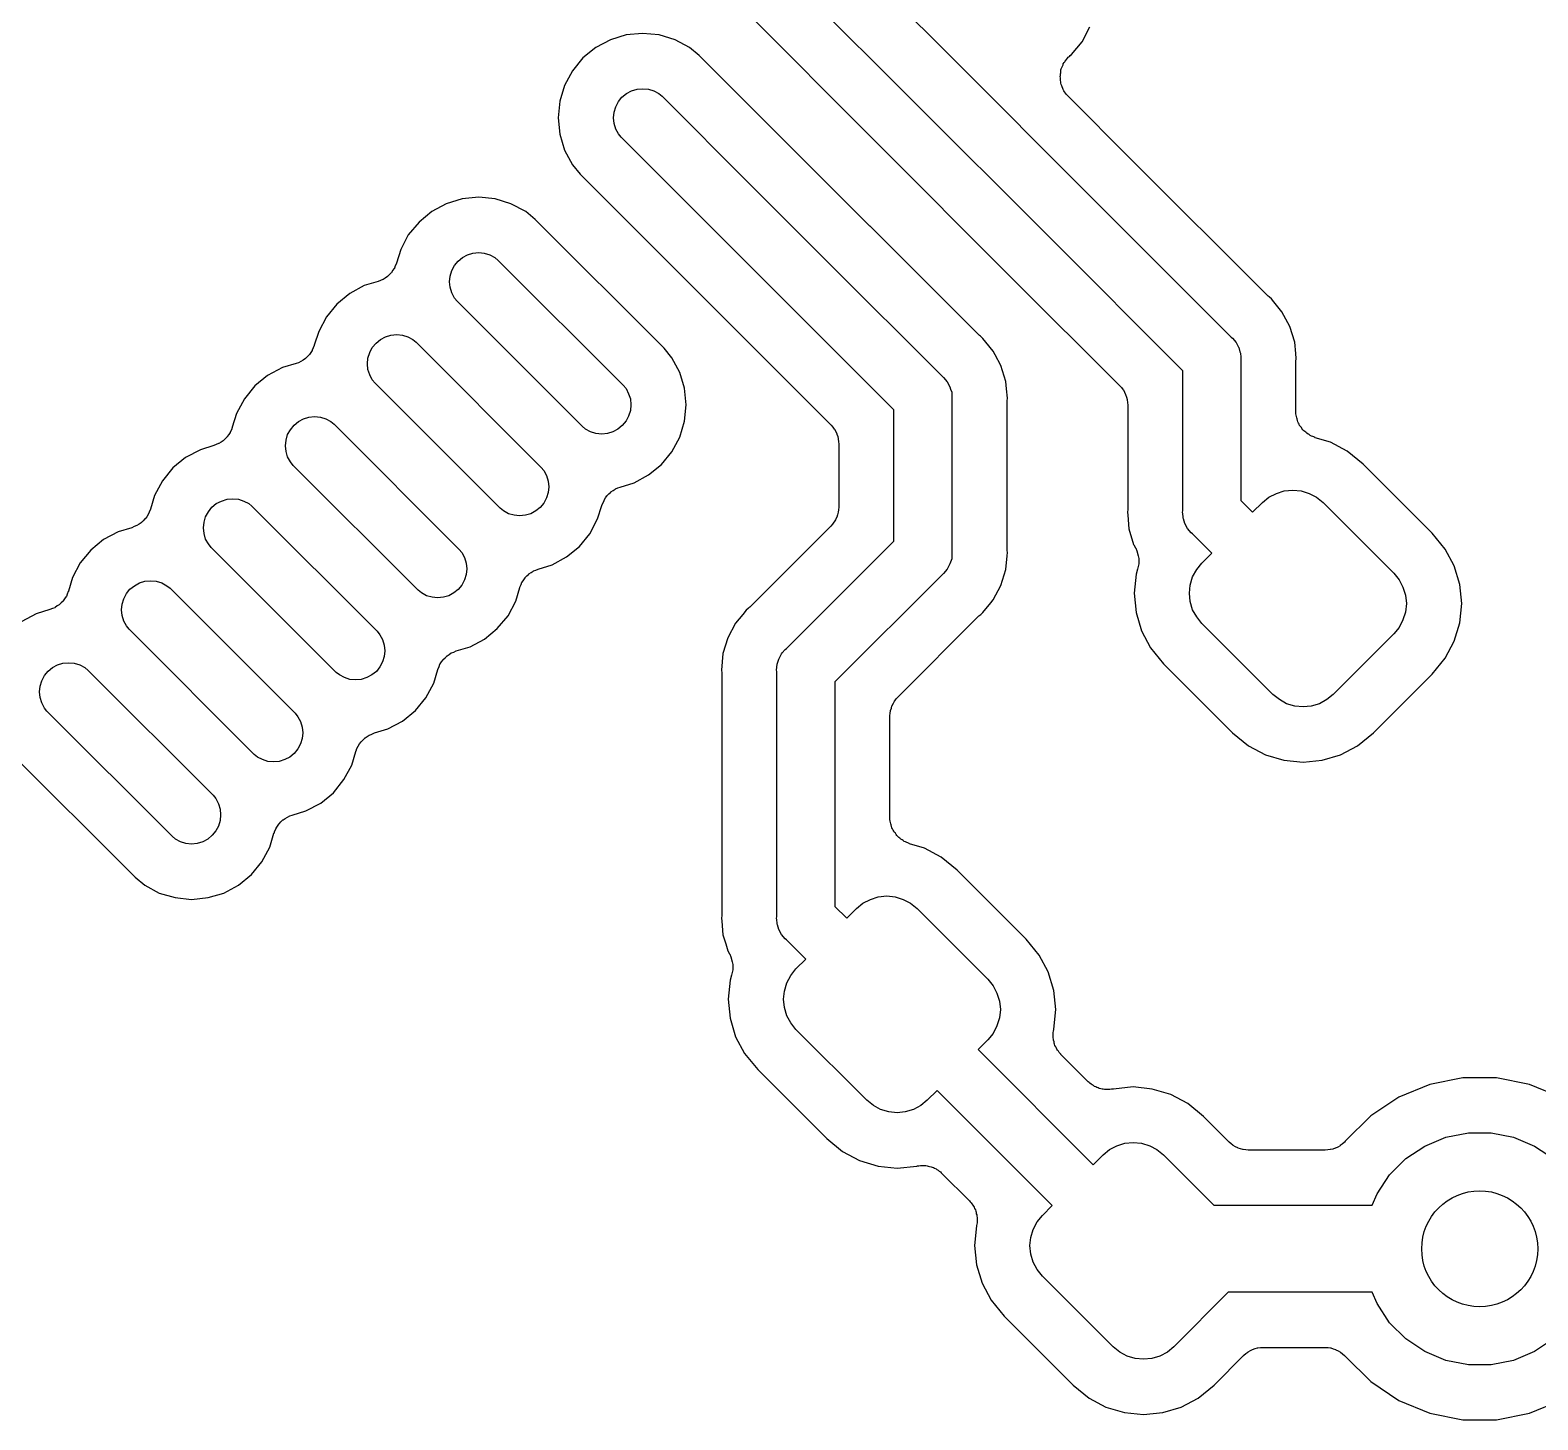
# Model space of a CAD drawing. Extents: x 100.2 to 129.8, y -164.8 to -95.2.
# Drawn here: x 115.22 to 120.42, y -133.59 to -128.8 of the extents above; entities that cross this region are included whole.
import ezdxf

# ---------------------------------------------------------------- set-up
doc = ezdxf.new("R2010")
doc.units = 0
doc.layers.add('BLACK', color=7, linetype='CONTINUOUS')

msp = doc.modelspace()

# ---------------------------------------------------------------- linework, layer by layer
at = {"layer": 'BLACK', "linetype": 'CONTINUOUS'}
for p, q in [((117.966, -128.459), (118.398, -128.89)), ((118.256, -129.032), (117.825, -128.601)), ((117.684, -128.728), (118.132, -129.176)), ((118.849, -128.837), (118.875, -128.786)), ((117.222, -128.83), (117.172, -128.857)), ((117.277, -128.813), (117.222, -128.83)), ((117.333, -128.808), (117.277, -128.813)), ((117.39, -128.813), (117.333, -128.808)), ((117.445, -128.83), (117.39, -128.813)), ((117.495, -128.857), (117.445, -128.83)), ((118.812, -128.881), (118.849, -128.837)), ((117.127, -128.893), (117.091, -128.937)), ((117.172, -128.857), (117.127, -128.893)), ((117.528, -128.884), (117.495, -128.857)), ((117.931, -129.287), (117.528, -128.884)), ((118.398, -128.89), (118.398, -128.89)), ((118.398, -128.89), (118.874, -129.367)), ((118.795, -128.898), (118.798, -128.894)), ((118.798, -128.894), (118.801, -128.89)), ((118.801, -128.89), (118.805, -128.888)), ((118.805, -128.888), (118.808, -128.885)), ((118.808, -128.885), (118.812, -128.881)), ((117.091, -128.937), (117.064, -128.988)), ((118.774, -128.948), (118.775, -128.944)), ((118.775, -128.939), (118.776, -128.934)), ((118.775, -128.944), (118.775, -128.939)), ((118.776, -128.934), (118.777, -128.93)), ((118.777, -128.93), (118.779, -128.926)), ((118.779, -128.926), (118.781, -128.921)), ((118.781, -128.921), (118.783, -128.917)), ((118.783, -128.917), (118.784, -128.913)), ((118.784, -128.913), (118.787, -128.909)), ((118.787, -128.909), (118.79, -128.905)), ((118.79, -128.905), (118.792, -128.901)), ((118.792, -128.901), (118.795, -128.898)), ((117.064, -128.988), (117.048, -129.042)), ((117.314, -129.001), (117.333, -128.999)), ((117.333, -128.999), (117.353, -129.001)), ((118.773, -128.957), (118.774, -128.953)), ((118.774, -128.962), (118.773, -128.957)), ((118.774, -128.953), (118.774, -128.948)), ((118.774, -128.967), (118.774, -128.962)), ((118.774, -128.971), (118.774, -128.967)), ((118.775, -128.975), (118.774, -128.971)), ((118.776, -128.98), (118.775, -128.975)), ((118.777, -128.985), (118.776, -128.98)), ((118.779, -128.989), (118.777, -128.985)), ((118.78, -128.993), (118.779, -128.989)), ((118.782, -128.998), (118.78, -128.993)), ((118.784, -129.002), (118.782, -128.998)), ((117.048, -129.042), (117.042, -129.099)), ((117.241, -129.061), (117.25, -129.043)), ((117.25, -129.043), (117.262, -129.028)), ((117.262, -129.028), (117.278, -129.016)), ((117.278, -129.016), (117.295, -129.006)), ((117.295, -129.006), (117.314, -129.001)), ((117.353, -129.001), (117.372, -129.006)), ((117.372, -129.006), (117.389, -129.016)), ((117.389, -129.016), (117.401, -129.025)), ((117.401, -129.025), (117.703, -129.328)), ((118.733, -129.508), (118.256, -129.032)), ((118.256, -129.032), (118.256, -129.032)), ((118.786, -129.006), (118.784, -129.002)), ((118.788, -129.01), (118.786, -129.006)), ((118.792, -129.014), (118.788, -129.01)), ((118.794, -129.018), (118.792, -129.014)), ((118.797, -129.021), (118.794, -129.018)), ((118.8, -129.024), (118.797, -129.021)), ((118.801, -129.025), (118.8, -129.024)), ((119.018, -129.243), (118.801, -129.025)), ((117.042, -129.099), (117.048, -129.156)), ((117.233, -129.099), (117.235, -129.08)), ((117.235, -129.119), (117.233, -129.099)), ((117.235, -129.08), (117.241, -129.061)), ((117.241, -129.138), (117.235, -129.119)), ((117.25, -129.155), (117.241, -129.138)), ((117.259, -129.166), (117.25, -129.155)), ((117.048, -129.156), (117.064, -129.211)), ((117.562, -129.469), (117.259, -129.166)), ((118.132, -129.176), (118.132, -129.176)), ((118.132, -129.176), (118.608, -129.653)), ((117.064, -129.211), (117.091, -129.261)), ((119.488, -129.712), (119.018, -129.243)), ((119.018, -129.243), (119.018, -129.243)), ((117.091, -129.261), (117.118, -129.294)), ((117.118, -129.294), (117.539, -129.715)), ((118.117, -129.473), (117.931, -129.287)), ((117.703, -129.328), (117.973, -129.598)), ((116.656, -129.396), (116.606, -129.423)), ((116.711, -129.379), (116.656, -129.396)), ((116.768, -129.373), (116.711, -129.379)), ((116.825, -129.379), (116.768, -129.373)), ((116.879, -129.396), (116.825, -129.379)), ((116.93, -129.423), (116.879, -129.396)), ((118.874, -129.367), (119.363, -129.856)), ((116.562, -129.459), (116.525, -129.503)), ((116.606, -129.423), (116.562, -129.459)), ((116.963, -129.45), (116.93, -129.423)), ((117.407, -129.894), (116.963, -129.45)), ((116.525, -129.503), (116.499, -129.553)), ((117.832, -129.739), (117.562, -129.469)), ((118.118, -129.473), (118.117, -129.473)), ((118.117, -129.473), (118.117, -129.473)), ((118.117, -129.473), (118.117, -129.473)), ((118.117, -129.473), (118.117, -129.473)), ((118.492, -129.847), (118.118, -129.473)), ((119.196, -129.972), (118.733, -129.508)), ((116.499, -129.553), (116.484, -129.601)), ((116.729, -129.572), (116.748, -129.566)), ((116.748, -129.566), (116.768, -129.564)), ((116.768, -129.564), (116.787, -129.566)), ((116.787, -129.566), (116.806, -129.572)), ((116.476, -129.619), (116.471, -129.626)), ((116.477, -129.619), (116.476, -129.619)), ((116.48, -129.61), (116.477, -129.618)), ((116.477, -129.618), (116.477, -129.619)), ((116.484, -129.602), (116.48, -129.61)), ((116.484, -129.601), (116.484, -129.601)), ((116.484, -129.601), (116.484, -129.601)), ((116.484, -129.601), (116.484, -129.601)), ((116.484, -129.601), (116.484, -129.602)), ((116.675, -129.626), (116.684, -129.609)), ((116.684, -129.609), (116.697, -129.594)), ((116.697, -129.594), (116.712, -129.581)), ((116.712, -129.581), (116.729, -129.572)), ((116.806, -129.572), (116.824, -129.581)), ((116.824, -129.581), (116.835, -129.591)), ((116.835, -129.591), (117.266, -130.022)), ((117.973, -129.598), (117.973, -129.598)), ((117.973, -129.598), (118.367, -129.992)), ((116.421, -129.664), (116.373, -129.678)), ((116.429, -129.661), (116.421, -129.664)), ((116.437, -129.657), (116.429, -129.661)), ((116.438, -129.657), (116.437, -129.657)), ((116.445, -129.652), (116.438, -129.657)), ((116.438, -129.657), (116.438, -129.657)), ((116.453, -129.647), (116.445, -129.652)), ((116.46, -129.64), (116.453, -129.647)), ((116.453, -129.647), (116.453, -129.647)), ((116.453, -129.647), (116.453, -129.647)), ((116.466, -129.634), (116.46, -129.64)), ((116.467, -129.634), (116.466, -129.634)), ((116.466, -129.634), (116.466, -129.634)), ((116.471, -129.626), (116.467, -129.634)), ((116.667, -129.665), (116.669, -129.645)), ((116.669, -129.684), (116.667, -129.665)), ((116.669, -129.645), (116.675, -129.626)), ((118.608, -129.653), (118.608, -129.653)), ((118.608, -129.653), (118.978, -130.023)), ((116.323, -129.705), (116.279, -129.742)), ((116.373, -129.678), (116.323, -129.705)), ((116.675, -129.703), (116.669, -129.684)), ((116.684, -129.721), (116.675, -129.703)), ((116.694, -129.732), (116.684, -129.721)), ((117.539, -129.715), (117.707, -129.883)), ((119.491, -129.714), (119.488, -129.712)), ((119.494, -129.717), (119.491, -129.714)), ((119.495, -129.718), (119.494, -129.717)), ((119.502, -129.724), (119.495, -129.718)), ((119.51, -129.734), (119.502, -129.724)), ((116.279, -129.742), (116.243, -129.786)), ((117.125, -130.163), (116.694, -129.732)), ((118.2, -130.107), (117.832, -129.739)), ((117.832, -129.739), (117.832, -129.739)), ((119.538, -129.768), (119.51, -129.734)), ((119.51, -129.734), (119.51, -129.734)), ((119.565, -129.819), (119.538, -129.768)), ((116.243, -129.786), (116.216, -129.836)), ((119.582, -129.873), (119.565, -129.819)), ((116.216, -129.836), (116.201, -129.884)), ((116.401, -129.892), (116.414, -129.877)), ((116.414, -129.877), (116.429, -129.864)), ((116.429, -129.864), (116.446, -129.855)), ((116.446, -129.855), (116.465, -129.849)), ((116.465, -129.849), (116.485, -129.847)), ((116.485, -129.847), (116.505, -129.849)), ((116.505, -129.849), (116.523, -129.855)), ((116.523, -129.855), (116.541, -129.864)), ((116.541, -129.864), (116.552, -129.873)), ((116.552, -129.873), (116.983, -130.305)), ((117.707, -129.883), (117.707, -129.883)), ((117.707, -129.883), (117.982, -130.158)), ((118.495, -129.85), (118.492, -129.847)), ((118.498, -129.853), (118.495, -129.85)), ((118.499, -129.854), (118.498, -129.853)), ((118.506, -129.86), (118.499, -129.854)), ((118.517, -129.873), (118.506, -129.86)), ((118.542, -129.904), (118.517, -129.873)), ((118.517, -129.873), (118.517, -129.873)), ((119.363, -129.856), (119.367, -129.859)), ((119.367, -129.859), (119.38, -129.874)), ((119.38, -129.874), (119.388, -129.89)), ((119.586, -129.912), (119.582, -129.873)), ((116.162, -129.935), (116.155, -129.94)), ((116.17, -129.93), (116.162, -129.935)), ((116.171, -129.93), (116.17, -129.93)), ((116.17, -129.93), (116.17, -129.93)), ((116.177, -129.923), (116.171, -129.93)), ((116.183, -129.917), (116.177, -129.923)), ((116.184, -129.916), (116.183, -129.917)), ((116.183, -129.917), (116.183, -129.917)), ((116.189, -129.909), (116.184, -129.916)), ((116.194, -129.902), (116.189, -129.909)), ((116.197, -129.893), (116.194, -129.901)), ((116.194, -129.901), (116.194, -129.901)), ((116.194, -129.901), (116.194, -129.902)), ((116.201, -129.885), (116.197, -129.893)), ((116.201, -129.884), (116.201, -129.884)), ((116.201, -129.884), (116.201, -129.884)), ((116.201, -129.884), (116.201, -129.884)), ((116.201, -129.884), (116.201, -129.885)), ((116.384, -129.948), (116.386, -129.928)), ((116.386, -129.928), (116.392, -129.909)), ((116.392, -129.909), (116.401, -129.892)), ((117.434, -129.927), (117.407, -129.894)), ((117.461, -129.978), (117.434, -129.927)), ((118.549, -129.917), (118.542, -129.904)), ((118.569, -129.954), (118.549, -129.917)), ((118.549, -129.917), (118.549, -129.917)), ((119.388, -129.89), (119.389, -129.892)), ((119.389, -129.892), (119.393, -129.907)), ((119.393, -129.907), (119.395, -129.911)), ((119.395, -129.911), (119.396, -129.925)), ((119.396, -129.925), (119.396, -129.925)), ((119.396, -129.925), (119.396, -129.93)), ((119.396, -129.93), (119.396, -129.935)), ((119.396, -129.935), (119.396, -130.419)), ((119.587, -129.93), (119.586, -129.912)), ((119.586, -129.94), (119.587, -129.93)), ((116.091, -129.961), (116.04, -129.988)), ((116.138, -129.947), (116.091, -129.961)), ((116.146, -129.944), (116.138, -129.947)), ((116.154, -129.94), (116.146, -129.944)), ((116.155, -129.94), (116.154, -129.94)), ((116.155, -129.94), (116.155, -129.94)), ((116.386, -129.967), (116.384, -129.948)), ((116.392, -129.986), (116.386, -129.967)), ((116.401, -130.003), (116.392, -129.986)), ((117.478, -130.032), (117.461, -129.978)), ((118.586, -130.009), (118.569, -129.954)), ((119.196, -130.455), (119.196, -129.972)), ((119.586, -129.944), (119.586, -129.94)), ((119.586, -129.948), (119.586, -129.944)), ((119.586, -129.949), (119.586, -129.948)), ((119.586, -130.112), (119.586, -129.949)), ((115.996, -130.024), (115.96, -130.069)), ((116.04, -129.988), (115.996, -130.024)), ((116.411, -130.015), (116.401, -130.003)), ((116.842, -130.446), (116.411, -130.015)), ((117.266, -130.022), (117.276, -130.033)), ((117.276, -130.033), (117.285, -130.051)), ((117.483, -130.089), (117.478, -130.032)), ((118.367, -129.992), (118.371, -129.995)), ((118.371, -129.995), (118.384, -130.01)), ((118.384, -130.01), (118.393, -130.027)), ((118.393, -130.027), (118.395, -130.035)), ((118.395, -130.035), (118.399, -130.046)), ((118.588, -130.034), (118.586, -130.009)), ((118.591, -130.066), (118.588, -130.034)), ((118.588, -130.034), (118.588, -130.034)), ((118.978, -130.023), (118.978, -130.023)), ((118.978, -130.023), (118.978, -130.023)), ((118.978, -130.023), (118.978, -130.023)), ((118.978, -130.023), (118.979, -130.024)), ((118.979, -130.024), (118.985, -130.03)), ((118.985, -130.03), (118.99, -130.037)), ((118.99, -130.037), (118.99, -130.038)), ((118.99, -130.038), (118.991, -130.038)), ((118.991, -130.038), (118.995, -130.046)), ((115.96, -130.069), (115.933, -130.119)), ((117.285, -130.051), (117.291, -130.069)), ((117.291, -130.069), (117.293, -130.089)), ((117.293, -130.089), (117.291, -130.109)), ((117.478, -130.146), (117.483, -130.089)), ((118.399, -130.046), (118.399, -130.048)), ((118.399, -130.048), (118.4, -130.061)), ((118.4, -130.061), (118.4, -130.061)), ((118.4, -130.061), (118.4, -130.066)), ((118.4, -130.066), (118.4, -130.071)), ((118.4, -130.071), (118.4, -130.595)), ((118.59, -130.075), (118.591, -130.066)), ((118.59, -130.079), (118.59, -130.075)), ((118.59, -130.083), (118.59, -130.079)), ((118.59, -130.085), (118.59, -130.083)), ((118.59, -130.581), (118.59, -130.085)), ((118.995, -130.046), (118.999, -130.054)), ((118.999, -130.054), (118.999, -130.054)), ((118.999, -130.054), (118.999, -130.054)), ((118.999, -130.054), (119.002, -130.063)), ((119.002, -130.063), (119.004, -130.071)), ((119.004, -130.071), (119.004, -130.072)), ((119.004, -130.072), (119.004, -130.072)), ((119.004, -130.072), (119.005, -130.081)), ((119.005, -130.081), (119.006, -130.09)), ((119.006, -130.09), (119.006, -130.441)), ((115.933, -130.119), (115.918, -130.166)), ((116.146, -130.147), (116.164, -130.138)), ((116.164, -130.138), (116.182, -130.132)), ((116.182, -130.132), (116.202, -130.13)), ((116.202, -130.13), (116.222, -130.132)), ((116.222, -130.132), (116.241, -130.138)), ((116.241, -130.138), (116.258, -130.147)), ((117.285, -130.128), (117.276, -130.145)), ((117.291, -130.109), (117.285, -130.128)), ((118.2, -130.559), (118.2, -130.107)), ((119.586, -130.116), (119.586, -130.112)), ((119.586, -130.12), (119.586, -130.116)), ((119.587, -130.125), (119.586, -130.12)), ((119.588, -130.13), (119.587, -130.125)), ((119.589, -130.134), (119.588, -130.13)), ((119.59, -130.138), (119.589, -130.134)), ((119.592, -130.143), (119.59, -130.138)), ((119.593, -130.148), (119.592, -130.143)), ((115.906, -130.192), (115.901, -130.199)), ((115.911, -130.185), (115.906, -130.192)), ((115.915, -130.176), (115.911, -130.184)), ((115.911, -130.184), (115.911, -130.184)), ((115.911, -130.184), (115.911, -130.185)), ((115.918, -130.168), (115.915, -130.176)), ((115.918, -130.166), (115.918, -130.167)), ((115.918, -130.167), (115.918, -130.167)), ((115.918, -130.167), (115.918, -130.167)), ((115.918, -130.167), (115.918, -130.168)), ((116.104, -130.211), (116.109, -130.192)), ((116.109, -130.192), (116.119, -130.175)), ((116.119, -130.175), (116.131, -130.159)), ((116.131, -130.159), (116.146, -130.147)), ((116.258, -130.147), (116.269, -130.156)), ((116.269, -130.156), (116.701, -130.588)), ((117.136, -130.173), (117.125, -130.163)), ((117.154, -130.182), (117.136, -130.173)), ((117.172, -130.188), (117.154, -130.182)), ((117.192, -130.19), (117.172, -130.188)), ((117.212, -130.188), (117.192, -130.19)), ((117.23, -130.182), (117.212, -130.188)), ((117.248, -130.173), (117.23, -130.182)), ((117.263, -130.16), (117.248, -130.173)), ((117.276, -130.145), (117.263, -130.16)), ((117.461, -130.201), (117.478, -130.146)), ((117.982, -130.158), (117.982, -130.158)), ((117.982, -130.158), (117.982, -130.158)), ((117.982, -130.158), (117.982, -130.158)), ((117.982, -130.158), (117.983, -130.159)), ((117.983, -130.159), (117.989, -130.166)), ((117.989, -130.166), (117.994, -130.173)), ((117.994, -130.173), (117.994, -130.173)), ((117.994, -130.173), (117.995, -130.173)), ((117.995, -130.173), (117.999, -130.181)), ((117.999, -130.181), (118.003, -130.189)), ((118.003, -130.189), (118.003, -130.189)), ((118.003, -130.189), (118.003, -130.19)), ((118.003, -130.19), (118.006, -130.198)), ((119.595, -130.152), (119.593, -130.148)), ((119.597, -130.156), (119.595, -130.152)), ((119.599, -130.16), (119.597, -130.156)), ((119.602, -130.164), (119.599, -130.16)), ((119.605, -130.167), (119.602, -130.164)), ((119.607, -130.171), (119.605, -130.167)), ((119.61, -130.175), (119.607, -130.171)), ((119.614, -130.179), (119.61, -130.175)), ((119.617, -130.181), (119.614, -130.179)), ((119.62, -130.184), (119.617, -130.181)), ((119.624, -130.187), (119.62, -130.184)), ((119.628, -130.19), (119.624, -130.187)), ((119.632, -130.192), (119.628, -130.19)), ((119.635, -130.195), (119.632, -130.192)), ((119.64, -130.197), (119.635, -130.195)), ((115.808, -130.244), (115.757, -130.271)), ((115.855, -130.23), (115.808, -130.244)), ((115.863, -130.226), (115.855, -130.23)), ((115.871, -130.223), (115.863, -130.226)), ((115.872, -130.223), (115.871, -130.223)), ((115.88, -130.218), (115.872, -130.223)), ((115.872, -130.223), (115.872, -130.223)), ((115.887, -130.213), (115.88, -130.218)), ((115.888, -130.212), (115.887, -130.213)), ((115.887, -130.213), (115.887, -130.213)), ((115.894, -130.206), (115.888, -130.212)), ((115.9, -130.2), (115.894, -130.206)), ((115.901, -130.2), (115.9, -130.2)), ((115.901, -130.199), (115.901, -130.2)), ((116.102, -130.231), (116.104, -130.211)), ((116.104, -130.25), (116.102, -130.231)), ((117.434, -130.251), (117.461, -130.201)), ((118.006, -130.198), (118.008, -130.207)), ((118.008, -130.207), (118.008, -130.207)), ((118.008, -130.207), (118.008, -130.208)), ((118.008, -130.208), (118.009, -130.216)), ((118.009, -130.216), (118.01, -130.225)), ((118.01, -130.225), (118.01, -130.441)), ((119.644, -130.199), (119.64, -130.197)), ((119.648, -130.2), (119.644, -130.199)), ((119.652, -130.202), (119.648, -130.2)), ((119.653, -130.203), (119.652, -130.202)), ((119.705, -130.218), (119.653, -130.203)), ((119.763, -130.249), (119.705, -130.218)), ((115.757, -130.271), (115.713, -130.307)), ((116.109, -130.269), (116.104, -130.25)), ((116.119, -130.286), (116.109, -130.269)), ((116.128, -130.298), (116.119, -130.286)), ((116.559, -130.729), (116.128, -130.298)), ((117.354, -130.331), (117.398, -130.295)), ((117.398, -130.295), (117.434, -130.251)), ((119.818, -130.294), (119.763, -130.249)), ((120.056, -130.532), (119.818, -130.294)), ((115.677, -130.351), (115.65, -130.402)), ((115.713, -130.307), (115.677, -130.351)), ((116.983, -130.305), (116.993, -130.316)), ((116.993, -130.316), (117.002, -130.333)), ((117.002, -130.333), (117.008, -130.352)), ((117.304, -130.358), (117.354, -130.331)), ((115.65, -130.402), (115.636, -130.449)), ((117.008, -130.392), (117.002, -130.41)), ((117.008, -130.352), (117.01, -130.372)), ((117.01, -130.372), (117.008, -130.392)), ((117.205, -130.41), (117.21, -130.403)), ((117.21, -130.403), (117.211, -130.403)), ((117.211, -130.402), (117.217, -130.396)), ((117.211, -130.403), (117.211, -130.402)), ((117.217, -130.396), (117.224, -130.39)), ((117.224, -130.389), (117.232, -130.385)), ((117.224, -130.39), (117.224, -130.389)), ((117.224, -130.39), (117.224, -130.39)), ((117.232, -130.385), (117.239, -130.38)), ((117.239, -130.38), (117.24, -130.379)), ((117.239, -130.38), (117.239, -130.38)), ((117.24, -130.379), (117.248, -130.376)), ((117.248, -130.376), (117.256, -130.373)), ((117.256, -130.373), (117.304, -130.358)), ((119.493, -130.408), (119.519, -130.395)), ((119.519, -130.395), (119.546, -130.386)), ((119.546, -130.386), (119.575, -130.383)), ((119.575, -130.383), (119.604, -130.386)), ((119.604, -130.386), (119.632, -130.395)), ((119.632, -130.395), (119.657, -130.408)), ((115.635, -130.451), (115.632, -130.459)), ((115.636, -130.45), (115.635, -130.451)), ((115.636, -130.449), (115.636, -130.45)), ((115.636, -130.45), (115.636, -130.45)), ((115.636, -130.45), (115.636, -130.45)), ((115.836, -130.458), (115.848, -130.442)), ((115.848, -130.442), (115.863, -130.43)), ((115.863, -130.43), (115.881, -130.421)), ((115.881, -130.421), (115.9, -130.415)), ((115.9, -130.415), (115.919, -130.413)), ((115.919, -130.413), (115.939, -130.415)), ((115.939, -130.415), (115.958, -130.421)), ((115.958, -130.421), (115.975, -130.43)), ((115.975, -130.43), (115.986, -130.439)), ((115.986, -130.439), (116.418, -130.87)), ((116.853, -130.455), (116.842, -130.446)), ((116.871, -130.465), (116.853, -130.455)), ((116.965, -130.455), (116.948, -130.465)), ((116.98, -130.443), (116.965, -130.455)), ((116.993, -130.428), (116.98, -130.443)), ((117.002, -130.41), (116.993, -130.428)), ((117.178, -130.483), (117.193, -130.436)), ((117.193, -130.435), (117.197, -130.427)), ((117.193, -130.436), (117.193, -130.435)), ((117.193, -130.436), (117.193, -130.436)), ((117.193, -130.436), (117.193, -130.436)), ((117.193, -130.436), (117.193, -130.436)), ((117.197, -130.427), (117.2, -130.419)), ((117.2, -130.419), (117.2, -130.418)), ((117.2, -130.418), (117.201, -130.418)), ((117.201, -130.418), (117.205, -130.41)), ((118.009, -130.451), (118.008, -130.459)), ((118.01, -130.442), (118.009, -130.451)), ((118.01, -130.441), (118.01, -130.441)), ((118.01, -130.441), (118.01, -130.441)), ((118.01, -130.441), (118.01, -130.441)), ((118.01, -130.441), (118.01, -130.442)), ((119.006, -130.45), (119.005, -130.46)), ((119.006, -130.441), (119.006, -130.442)), ((119.006, -130.442), (119.006, -130.446)), ((119.006, -130.446), (119.006, -130.45)), ((119.195, -130.46), (119.196, -130.455)), ((119.396, -130.419), (119.437, -130.46)), ((119.437, -130.46), (119.471, -130.426)), ((119.471, -130.426), (119.493, -130.408)), ((119.657, -130.408), (119.68, -130.426)), ((119.68, -130.426), (119.924, -130.67)), ((115.589, -130.506), (115.58, -130.509)), ((115.597, -130.501), (115.589, -130.506)), ((115.589, -130.506), (115.589, -130.506)), ((115.589, -130.506), (115.589, -130.506)), ((115.604, -130.496), (115.597, -130.501)), ((115.605, -130.495), (115.604, -130.495)), ((115.604, -130.495), (115.604, -130.496)), ((115.611, -130.489), (115.605, -130.495)), ((115.617, -130.483), (115.611, -130.489)), ((115.618, -130.482), (115.617, -130.483)), ((115.623, -130.475), (115.618, -130.482)), ((115.618, -130.482), (115.618, -130.482)), ((115.628, -130.468), (115.623, -130.475)), ((115.632, -130.459), (115.628, -130.467)), ((115.628, -130.467), (115.628, -130.467)), ((115.628, -130.467), (115.628, -130.468)), ((115.819, -130.513), (115.821, -130.494)), ((115.821, -130.494), (115.826, -130.475)), ((115.826, -130.475), (115.836, -130.458)), ((116.89, -130.47), (116.871, -130.465)), ((116.909, -130.472), (116.89, -130.47)), ((116.929, -130.47), (116.909, -130.472)), ((116.948, -130.465), (116.929, -130.47)), ((117.151, -130.534), (117.178, -130.483)), ((117.988, -130.501), (117.982, -130.508)), ((117.993, -130.494), (117.988, -130.501)), ((117.994, -130.494), (117.993, -130.494)), ((117.998, -130.486), (117.994, -130.493)), ((117.994, -130.493), (117.994, -130.494)), ((118.002, -130.478), (117.998, -130.486)), ((118.003, -130.477), (118.002, -130.477)), ((118.002, -130.477), (118.002, -130.478)), ((118.005, -130.469), (118.003, -130.477)), ((118.008, -130.46), (118.005, -130.469)), ((118.008, -130.459), (118.008, -130.46)), ((118.008, -130.46), (118.008, -130.46)), ((119.005, -130.46), (119.006, -130.47)), ((119.006, -130.47), (119.006, -130.47)), ((119.006, -130.47), (119.01, -130.517)), ((119.196, -130.465), (119.195, -130.46)), ((119.197, -130.476), (119.196, -130.465)), ((119.196, -130.465), (119.196, -130.465)), ((119.197, -130.48), (119.197, -130.476)), ((119.198, -130.483), (119.197, -130.48)), ((119.203, -130.499), (119.198, -130.483)), ((119.212, -130.516), (119.203, -130.499)), ((115.474, -130.554), (115.43, -130.59)), ((115.525, -130.527), (115.474, -130.554)), ((115.572, -130.513), (115.525, -130.527)), ((115.58, -130.509), (115.572, -130.513)), ((115.821, -130.533), (115.819, -130.513)), ((115.826, -130.552), (115.821, -130.533)), ((115.836, -130.569), (115.826, -130.552)), ((117.115, -130.578), (117.151, -130.534)), ((117.982, -130.508), (117.704, -130.786)), ((117.829, -130.93), (118.2, -130.559)), ((119.01, -130.517), (119.026, -130.571)), ((119.225, -130.531), (119.212, -130.516)), ((119.229, -130.534), (119.225, -130.531)), ((119.296, -130.601), (119.229, -130.534)), ((120.101, -130.587), (120.056, -130.532)), ((115.43, -130.59), (115.394, -130.634)), ((115.845, -130.581), (115.836, -130.569)), ((116.276, -131.012), (115.845, -130.581)), ((116.701, -130.588), (116.71, -130.599)), ((116.71, -130.599), (116.719, -130.616)), ((117.071, -130.614), (117.115, -130.578)), ((118.4, -130.605), (118.399, -130.616)), ((118.4, -130.595), (118.4, -130.6)), ((118.4, -130.6), (118.4, -130.605)), ((118.4, -130.605), (118.4, -130.605)), ((118.586, -130.657), (118.59, -130.61)), ((118.59, -130.585), (118.59, -130.581)), ((118.59, -130.589), (118.59, -130.585)), ((118.59, -130.59), (118.59, -130.589)), ((118.591, -130.6), (118.59, -130.59)), ((118.59, -130.609), (118.591, -130.6)), ((118.59, -130.61), (118.59, -130.609)), ((119.026, -130.571), (119.027, -130.572)), ((119.027, -130.572), (119.033, -130.583)), ((119.033, -130.583), (119.033, -130.584)), ((119.033, -130.584), (119.033, -130.584)), ((119.033, -130.584), (119.033, -130.584)), ((119.033, -130.584), (119.034, -130.584)), ((119.034, -130.584), (119.037, -130.593)), ((119.037, -130.593), (119.04, -130.601)), ((119.04, -130.601), (119.04, -130.601)), ((119.04, -130.601), (119.04, -130.602)), ((119.04, -130.602), (119.042, -130.61)), ((119.042, -130.61), (119.044, -130.619)), ((119.262, -130.635), (119.296, -130.601)), ((120.132, -130.645), (120.101, -130.587)), ((115.394, -130.634), (115.367, -130.685)), ((116.719, -130.616), (116.725, -130.635)), ((116.725, -130.635), (116.727, -130.655)), ((116.727, -130.655), (116.725, -130.674)), ((116.949, -130.668), (116.956, -130.663)), ((116.956, -130.663), (116.957, -130.662)), ((116.957, -130.662), (116.965, -130.659)), ((116.957, -130.662), (116.957, -130.662)), ((116.965, -130.659), (116.973, -130.656)), ((116.973, -130.656), (117.021, -130.641)), ((117.021, -130.641), (117.071, -130.614)), ((118.384, -130.656), (118.371, -130.671)), ((118.393, -130.638), (118.384, -130.656)), ((118.399, -130.62), (118.393, -130.638)), ((118.393, -130.638), (118.393, -130.638)), ((118.399, -130.616), (118.399, -130.62)), ((118.569, -130.712), (118.586, -130.657)), ((119.04, -130.656), (119.035, -130.673)), ((119.042, -130.647), (119.04, -130.656)), ((119.044, -130.638), (119.042, -130.647)), ((119.044, -130.619), (119.044, -130.619)), ((119.044, -130.619), (119.044, -130.62)), ((119.044, -130.62), (119.044, -130.629)), ((119.044, -130.629), (119.044, -130.637)), ((119.044, -130.637), (119.044, -130.638)), ((119.044, -130.638), (119.044, -130.638)), ((119.23, -130.683), (119.244, -130.657)), ((119.244, -130.657), (119.262, -130.635)), ((120.151, -130.709), (120.132, -130.645)), ((115.367, -130.685), (115.353, -130.732)), ((115.565, -130.725), (115.581, -130.713)), ((115.581, -130.713), (115.598, -130.703)), ((115.598, -130.703), (115.617, -130.698)), ((115.617, -130.698), (115.636, -130.696)), ((115.636, -130.696), (115.656, -130.698)), ((115.656, -130.698), (115.675, -130.703)), ((115.675, -130.703), (115.692, -130.713)), ((115.692, -130.713), (115.704, -130.722)), ((116.71, -130.711), (116.697, -130.726)), ((116.719, -130.693), (116.71, -130.711)), ((116.725, -130.674), (116.719, -130.693)), ((116.91, -130.718), (116.914, -130.709)), ((116.914, -130.709), (116.917, -130.701)), ((116.917, -130.701), (116.917, -130.701)), ((116.917, -130.701), (116.918, -130.701)), ((116.918, -130.701), (116.923, -130.693)), ((116.923, -130.693), (116.928, -130.686)), ((116.928, -130.685), (116.934, -130.679)), ((116.928, -130.686), (116.928, -130.685)), ((116.928, -130.686), (116.928, -130.686)), ((116.934, -130.679), (116.941, -130.673)), ((116.941, -130.672), (116.949, -130.668)), ((116.941, -130.673), (116.941, -130.672)), ((116.941, -130.673), (116.941, -130.673)), ((118.367, -130.674), (117.996, -131.045)), ((118.371, -130.671), (118.367, -130.674)), ((118.542, -130.762), (118.569, -130.712)), ((119.035, -130.673), (119.028, -130.739)), ((119.219, -130.739), (119.222, -130.711)), ((119.222, -130.711), (119.23, -130.683)), ((119.924, -130.67), (119.942, -130.693)), ((119.942, -130.693), (119.955, -130.718)), ((120.158, -130.775), (120.151, -130.709)), ((115.335, -130.766), (115.328, -130.772)), ((115.34, -130.758), (115.335, -130.765)), ((115.335, -130.765), (115.335, -130.765)), ((115.335, -130.765), (115.335, -130.766)), ((115.345, -130.75), (115.34, -130.758)), ((115.346, -130.75), (115.345, -130.75)), ((115.345, -130.75), (115.345, -130.75)), ((115.349, -130.742), (115.346, -130.75)), ((115.352, -130.733), (115.349, -130.742)), ((115.353, -130.733), (115.352, -130.733)), ((115.353, -130.732), (115.353, -130.732)), ((115.353, -130.732), (115.353, -130.732)), ((115.353, -130.732), (115.353, -130.733)), ((115.538, -130.777), (115.544, -130.758)), ((115.544, -130.758), (115.553, -130.74)), ((115.553, -130.74), (115.565, -130.725)), ((115.704, -130.722), (116.135, -131.153)), ((116.571, -130.738), (116.559, -130.729)), ((116.588, -130.748), (116.571, -130.738)), ((116.607, -130.753), (116.588, -130.748)), ((116.626, -130.755), (116.607, -130.753)), ((116.646, -130.753), (116.626, -130.755)), ((116.665, -130.748), (116.646, -130.753)), ((116.682, -130.738), (116.665, -130.748)), ((116.697, -130.726), (116.682, -130.738)), ((116.869, -130.817), (116.896, -130.766)), ((116.896, -130.766), (116.91, -130.719)), ((116.91, -130.719), (116.91, -130.718)), ((116.91, -130.718), (116.91, -130.718)), ((116.91, -130.718), (116.91, -130.718)), ((116.91, -130.718), (116.91, -130.718)), ((118.534, -130.772), (118.542, -130.762)), ((119.028, -130.739), (119.035, -130.805)), ((119.222, -130.768), (119.219, -130.739)), ((119.955, -130.718), (119.964, -130.746)), ((119.964, -130.746), (119.967, -130.775)), ((115.242, -130.81), (115.192, -130.837)), ((115.289, -130.795), (115.242, -130.81)), ((115.298, -130.792), (115.289, -130.795)), ((115.306, -130.789), (115.298, -130.792)), ((115.307, -130.788), (115.306, -130.789)), ((115.306, -130.789), (115.306, -130.789)), ((115.314, -130.783), (115.307, -130.788)), ((115.321, -130.779), (115.314, -130.783)), ((115.322, -130.778), (115.321, -130.779)), ((115.328, -130.772), (115.322, -130.778)), ((115.322, -130.778), (115.322, -130.778)), ((115.536, -130.796), (115.538, -130.777)), ((115.538, -130.816), (115.536, -130.796)), ((115.544, -130.835), (115.538, -130.816)), ((116.832, -130.861), (116.869, -130.817)), ((117.679, -130.812), (117.654, -130.842)), ((117.69, -130.798), (117.679, -130.812)), ((117.679, -130.812), (117.679, -130.812)), ((117.697, -130.792), (117.69, -130.798)), ((117.7, -130.789), (117.697, -130.792)), ((117.703, -130.787), (117.7, -130.789)), ((117.704, -130.786), (117.703, -130.787)), ((118.214, -131.096), (118.492, -130.818)), ((118.492, -130.818), (118.493, -130.817)), ((118.493, -130.817), (118.496, -130.815)), ((118.496, -130.815), (118.499, -130.812)), ((118.499, -130.812), (118.506, -130.806)), ((118.506, -130.806), (118.534, -130.772)), ((118.534, -130.772), (118.534, -130.772)), ((119.035, -130.805), (119.054, -130.869)), ((119.23, -130.796), (119.222, -130.768)), ((119.244, -130.821), (119.23, -130.796)), ((119.964, -130.804), (119.955, -130.831)), ((119.967, -130.775), (119.964, -130.804)), ((120.151, -130.841), (120.158, -130.775)), ((115.553, -130.852), (115.544, -130.835)), ((115.562, -130.863), (115.553, -130.852)), ((115.993, -131.295), (115.562, -130.863)), ((116.418, -130.87), (116.427, -130.882)), ((116.788, -130.897), (116.832, -130.861)), ((117.654, -130.842), (117.627, -130.893)), ((119.054, -130.869), (119.085, -130.927)), ((119.262, -130.844), (119.244, -130.821)), ((119.506, -131.088), (119.262, -130.844)), ((119.942, -130.857), (119.924, -130.879)), ((119.955, -130.831), (119.942, -130.857)), ((120.132, -130.904), (120.151, -130.841)), ((116.427, -130.882), (116.436, -130.899)), ((116.436, -130.899), (116.442, -130.918)), ((116.442, -130.918), (116.444, -130.938)), ((116.738, -130.924), (116.788, -130.897)), ((117.627, -130.893), (117.61, -130.947)), ((119.924, -130.879), (119.715, -131.088)), ((120.101, -130.963), (120.132, -130.904)), ((116.442, -130.957), (116.436, -130.976)), ((116.444, -130.938), (116.442, -130.957)), ((116.64, -130.976), (116.645, -130.969)), ((116.645, -130.968), (116.652, -130.962)), ((116.645, -130.969), (116.645, -130.968)), ((116.645, -130.969), (116.645, -130.969)), ((116.652, -130.962), (116.658, -130.956)), ((116.658, -130.956), (116.658, -130.955)), ((116.658, -130.955), (116.659, -130.955)), ((116.659, -130.955), (116.666, -130.95)), ((116.666, -130.95), (116.673, -130.945)), ((116.673, -130.945), (116.674, -130.945)), ((116.674, -130.945), (116.682, -130.942)), ((116.674, -130.945), (116.674, -130.945)), ((116.682, -130.942), (116.69, -130.938)), ((116.69, -130.938), (116.738, -130.924)), ((117.61, -130.947), (117.605, -131.004)), ((117.797, -130.984), (117.803, -130.966)), ((117.803, -130.966), (117.812, -130.948)), ((117.812, -130.948), (117.815, -130.945)), ((117.815, -130.945), (117.825, -130.933)), ((117.825, -130.933), (117.829, -130.93)), ((119.085, -130.927), (119.13, -130.982)), ((120.056, -131.018), (120.101, -130.963)), ((115.261, -131.041), (115.27, -131.023)), ((115.27, -131.023), (115.283, -131.008)), ((115.283, -131.008), (115.298, -130.995)), ((115.298, -130.995), (115.315, -130.986)), ((115.315, -130.986), (115.334, -130.98)), ((115.334, -130.98), (115.354, -130.979)), ((115.354, -130.979), (115.373, -130.98)), ((115.373, -130.98), (115.392, -130.986)), ((115.392, -130.986), (115.409, -130.995)), ((115.409, -130.995), (115.421, -131.005)), ((115.421, -131.005), (115.852, -131.436)), ((116.288, -131.021), (116.276, -131.012)), ((116.305, -131.03), (116.288, -131.021)), ((116.399, -131.021), (116.382, -131.03)), ((116.415, -131.009), (116.399, -131.021)), ((116.427, -130.993), (116.415, -131.009)), ((116.436, -130.976), (116.427, -130.993)), ((116.613, -131.049), (116.627, -131.002)), ((116.627, -131.001), (116.628, -131)), ((116.627, -131.002), (116.627, -131.001)), ((116.627, -131.001), (116.627, -131.001)), ((116.627, -131.001), (116.627, -131.001)), ((116.628, -131), (116.631, -130.992)), ((116.631, -130.992), (116.634, -130.984)), ((116.634, -130.984), (116.635, -130.984)), ((116.635, -130.983), (116.64, -130.976)), ((116.635, -130.984), (116.635, -130.983)), ((117.605, -131.004), (117.606, -131.014)), ((117.606, -131.014), (117.606, -131.015)), ((117.606, -131.015), (117.606, -131.019)), ((117.606, -131.019), (117.606, -131.023)), ((117.606, -131.023), (117.606, -131.841)), ((117.795, -131.004), (117.797, -130.984)), ((117.796, -131.009), (117.795, -131.004)), ((117.796, -131.855), (117.796, -131.009)), ((119.13, -130.982), (119.368, -131.22)), ((119.854, -131.22), (120.056, -131.018)), ((115.253, -131.079), (115.255, -131.059)), ((115.255, -131.099), (115.253, -131.079)), ((115.255, -131.059), (115.261, -131.041)), ((116.324, -131.036), (116.305, -131.03)), ((116.344, -131.038), (116.324, -131.036)), ((116.363, -131.036), (116.344, -131.038)), ((116.382, -131.03), (116.363, -131.036)), ((116.586, -131.1), (116.613, -131.049)), ((117.996, -131.045), (117.996, -131.819)), ((115.261, -131.117), (115.255, -131.099)), ((115.27, -131.135), (115.261, -131.117)), ((116.55, -131.144), (116.586, -131.1)), ((118.191, -131.135), (118.193, -131.127)), ((118.193, -131.127), (118.194, -131.126)), ((118.193, -131.127), (118.193, -131.127)), ((118.194, -131.126), (118.198, -131.118)), ((118.198, -131.118), (118.202, -131.111)), ((118.202, -131.111), (118.202, -131.11)), ((118.202, -131.11), (118.203, -131.11)), ((118.203, -131.11), (118.208, -131.103)), ((118.208, -131.103), (118.214, -131.096)), ((119.529, -131.106), (119.506, -131.088)), ((119.554, -131.12), (119.529, -131.106)), ((119.582, -131.128), (119.554, -131.12)), ((119.611, -131.131), (119.582, -131.128)), ((119.639, -131.128), (119.611, -131.131)), ((119.667, -131.12), (119.639, -131.128)), ((119.693, -131.106), (119.667, -131.12)), ((119.715, -131.088), (119.693, -131.106)), ((115.279, -131.146), (115.27, -131.135)), ((115.711, -131.577), (115.279, -131.146)), ((116.135, -131.153), (116.144, -131.165)), ((116.144, -131.165), (116.153, -131.182)), ((116.153, -131.182), (116.159, -131.201)), ((116.455, -131.207), (116.505, -131.18)), ((116.505, -131.18), (116.55, -131.144)), ((118.186, -131.162), (118.187, -131.153)), ((118.186, -131.163), (118.186, -131.162)), ((118.186, -131.164), (118.186, -131.163)), ((118.186, -131.163), (118.186, -131.163)), ((118.186, -131.163), (118.186, -131.163)), ((118.186, -131.512), (118.186, -131.164)), ((118.187, -131.153), (118.188, -131.145)), ((118.188, -131.144), (118.191, -131.135)), ((118.188, -131.145), (118.188, -131.144)), ((118.188, -131.144), (118.188, -131.144)), ((116.159, -131.201), (116.161, -131.22)), ((116.161, -131.22), (116.159, -131.24)), ((116.376, -131.238), (116.383, -131.233)), ((116.383, -131.233), (116.39, -131.228)), ((116.39, -131.228), (116.391, -131.228)), ((116.391, -131.228), (116.399, -131.225)), ((116.391, -131.228), (116.391, -131.228)), ((116.399, -131.225), (116.408, -131.221)), ((116.408, -131.221), (116.455, -131.207)), ((119.368, -131.22), (119.423, -131.265)), ((119.799, -131.265), (119.854, -131.22)), ((115.138, -131.274), (115.583, -131.718)), ((116.144, -131.276), (116.132, -131.292)), ((116.153, -131.259), (116.144, -131.276)), ((116.159, -131.24), (116.153, -131.259)), ((116.33, -131.332), (116.344, -131.285)), ((116.344, -131.284), (116.345, -131.283)), ((116.344, -131.285), (116.344, -131.284)), ((116.344, -131.284), (116.344, -131.284)), ((116.344, -131.284), (116.344, -131.284)), ((116.345, -131.283), (116.348, -131.275)), ((116.348, -131.275), (116.352, -131.267)), ((116.352, -131.266), (116.357, -131.259)), ((116.352, -131.267), (116.352, -131.266)), ((116.352, -131.267), (116.352, -131.267)), ((116.357, -131.259), (116.362, -131.252)), ((116.362, -131.251), (116.369, -131.245)), ((116.362, -131.252), (116.362, -131.251)), ((116.362, -131.251), (116.362, -131.251)), ((116.369, -131.245), (116.375, -131.239)), ((116.375, -131.239), (116.375, -131.238)), ((116.375, -131.238), (116.376, -131.238)), ((119.423, -131.265), (119.481, -131.296)), ((119.74, -131.296), (119.799, -131.265)), ((116.005, -131.304), (115.993, -131.295)), ((116.022, -131.313), (116.005, -131.304)), ((116.041, -131.319), (116.022, -131.313)), ((116.061, -131.321), (116.041, -131.319)), ((116.08, -131.319), (116.061, -131.321)), ((116.099, -131.313), (116.08, -131.319)), ((116.116, -131.304), (116.099, -131.313)), ((116.132, -131.292), (116.116, -131.304)), ((116.303, -131.382), (116.33, -131.332)), ((119.481, -131.296), (119.545, -131.315)), ((119.545, -131.315), (119.611, -131.322)), ((119.611, -131.322), (119.677, -131.315)), ((119.677, -131.315), (119.74, -131.296)), ((116.267, -131.427), (116.303, -131.382)), ((115.852, -131.436), (115.861, -131.447)), ((116.223, -131.463), (116.267, -131.427)), ((115.861, -131.447), (115.871, -131.465)), ((115.871, -131.465), (115.876, -131.484)), ((115.876, -131.484), (115.878, -131.503)), ((116.125, -131.504), (116.172, -131.49)), ((116.172, -131.49), (116.223, -131.463)), ((115.871, -131.542), (115.861, -131.559)), ((115.876, -131.523), (115.871, -131.542)), ((115.878, -131.503), (115.876, -131.523)), ((116.069, -131.549), (116.074, -131.542)), ((116.074, -131.542), (116.079, -131.535)), ((116.079, -131.535), (116.079, -131.534)), ((116.079, -131.534), (116.08, -131.534)), ((116.08, -131.534), (116.086, -131.528)), ((116.086, -131.528), (116.092, -131.521)), ((116.092, -131.521), (116.093, -131.521)), ((116.093, -131.521), (116.1, -131.516)), ((116.093, -131.521), (116.093, -131.521)), ((116.1, -131.516), (116.108, -131.511)), ((116.108, -131.511), (116.117, -131.507)), ((116.108, -131.511), (116.108, -131.511)), ((116.108, -131.511), (116.108, -131.511)), ((116.117, -131.507), (116.125, -131.504)), ((118.186, -131.516), (118.186, -131.512)), ((118.186, -131.52), (118.186, -131.516)), ((118.187, -131.525), (118.186, -131.52)), ((118.188, -131.53), (118.187, -131.525)), ((118.189, -131.534), (118.188, -131.53)), ((118.19, -131.538), (118.189, -131.534)), ((118.192, -131.543), (118.19, -131.538)), ((118.193, -131.548), (118.192, -131.543)), ((115.722, -131.587), (115.711, -131.577)), ((115.739, -131.596), (115.722, -131.587)), ((115.758, -131.602), (115.739, -131.596)), ((115.816, -131.596), (115.797, -131.602)), ((115.834, -131.587), (115.816, -131.596)), ((115.849, -131.574), (115.834, -131.587)), ((115.861, -131.559), (115.849, -131.574)), ((116.047, -131.615), (116.061, -131.567)), ((116.061, -131.567), (116.062, -131.567)), ((116.062, -131.566), (116.065, -131.558)), ((116.062, -131.567), (116.062, -131.566)), ((116.062, -131.567), (116.062, -131.567)), ((116.062, -131.567), (116.062, -131.567)), ((116.065, -131.558), (116.069, -131.55)), ((116.069, -131.55), (116.069, -131.549)), ((116.069, -131.55), (116.069, -131.55)), ((118.195, -131.552), (118.193, -131.548)), ((118.197, -131.556), (118.195, -131.552)), ((118.199, -131.56), (118.197, -131.556)), ((118.202, -131.564), (118.199, -131.56)), ((118.205, -131.567), (118.202, -131.564)), ((118.207, -131.571), (118.205, -131.567)), ((118.21, -131.575), (118.207, -131.571)), ((118.214, -131.579), (118.21, -131.575)), ((118.217, -131.581), (118.214, -131.579)), ((118.22, -131.584), (118.217, -131.581)), ((118.224, -131.587), (118.22, -131.584)), ((118.228, -131.59), (118.224, -131.587)), ((118.232, -131.592), (118.228, -131.59)), ((118.235, -131.595), (118.232, -131.592)), ((118.24, -131.597), (118.235, -131.595)), ((118.244, -131.599), (118.24, -131.597)), ((118.248, -131.6), (118.244, -131.599)), ((115.778, -131.604), (115.758, -131.602)), ((115.797, -131.602), (115.778, -131.604)), ((116.02, -131.665), (116.047, -131.615)), ((118.252, -131.602), (118.248, -131.6)), ((118.253, -131.603), (118.252, -131.602)), ((118.305, -131.618), (118.253, -131.603)), ((118.363, -131.649), (118.305, -131.618)), ((118.418, -131.694), (118.363, -131.649)), ((115.984, -131.709), (116.02, -131.665)), ((118.656, -131.932), (118.418, -131.694)), ((115.583, -131.718), (115.616, -131.746)), ((115.616, -131.746), (115.666, -131.773)), ((115.889, -131.773), (115.94, -131.746)), ((115.94, -131.746), (115.984, -131.709)), ((115.666, -131.773), (115.721, -131.789)), ((115.721, -131.789), (115.778, -131.795)), ((115.778, -131.795), (115.835, -131.789)), ((115.835, -131.789), (115.889, -131.773)), ((118.093, -131.808), (118.119, -131.795)), ((118.119, -131.795), (118.146, -131.786)), ((118.146, -131.786), (118.175, -131.783)), ((118.175, -131.783), (118.204, -131.786)), ((118.204, -131.786), (118.232, -131.795)), ((118.232, -131.795), (118.257, -131.808)), ((117.606, -131.85), (117.605, -131.86)), ((117.606, -131.841), (117.606, -131.842)), ((117.606, -131.842), (117.606, -131.846)), ((117.606, -131.846), (117.606, -131.85)), ((117.795, -131.86), (117.796, -131.855)), ((117.996, -131.819), (118.037, -131.86)), ((118.037, -131.86), (118.071, -131.826)), ((118.071, -131.826), (118.093, -131.808)), ((118.257, -131.808), (118.28, -131.826)), ((118.28, -131.826), (118.524, -132.07)), ((117.605, -131.86), (117.606, -131.87)), ((117.606, -131.87), (117.606, -131.87)), ((117.606, -131.87), (117.61, -131.917)), ((117.796, -131.865), (117.795, -131.86)), ((117.797, -131.877), (117.796, -131.865)), ((117.796, -131.865), (117.796, -131.865)), ((117.797, -131.88), (117.797, -131.877)), ((117.798, -131.883), (117.797, -131.88)), ((117.803, -131.899), (117.798, -131.883)), ((117.812, -131.916), (117.803, -131.899)), ((117.61, -131.917), (117.62, -131.948)), ((117.62, -131.948), (117.62, -131.948)), ((117.62, -131.948), (117.627, -131.972)), ((117.825, -131.931), (117.812, -131.916)), ((117.829, -131.934), (117.825, -131.931)), ((117.896, -132.001), (117.829, -131.934)), ((118.701, -131.987), (118.656, -131.932)), ((117.627, -131.972), (117.633, -131.983)), ((117.633, -131.983), (117.633, -131.984)), ((117.633, -131.984), (117.633, -131.984)), ((117.633, -131.984), (117.633, -131.984)), ((117.633, -131.984), (117.634, -131.984)), ((117.634, -131.984), (117.637, -131.993)), ((117.637, -131.993), (117.64, -132.001)), ((117.64, -132.001), (117.64, -132.001)), ((117.64, -132.001), (117.64, -132.002)), ((117.64, -132.002), (117.642, -132.01)), ((117.642, -132.01), (117.644, -132.019)), ((117.862, -132.035), (117.896, -132.001)), ((118.732, -132.045), (118.701, -131.987)), ((117.64, -132.056), (117.635, -132.073)), ((117.642, -132.047), (117.64, -132.056)), ((117.644, -132.038), (117.642, -132.047)), ((117.644, -132.019), (117.644, -132.019)), ((117.644, -132.019), (117.644, -132.02)), ((117.644, -132.02), (117.644, -132.029)), ((117.644, -132.029), (117.644, -132.037)), ((117.644, -132.037), (117.644, -132.038)), ((117.644, -132.038), (117.644, -132.038)), ((117.83, -132.083), (117.844, -132.057)), ((117.844, -132.057), (117.862, -132.035)), ((118.751, -132.109), (118.732, -132.045)), ((117.635, -132.073), (117.628, -132.139)), ((117.819, -132.139), (117.822, -132.111)), ((117.822, -132.111), (117.83, -132.083)), ((118.524, -132.07), (118.542, -132.093)), ((118.542, -132.093), (118.555, -132.118)), ((118.555, -132.118), (118.564, -132.146)), ((118.758, -132.175), (118.751, -132.109)), ((117.628, -132.139), (117.635, -132.205)), ((117.822, -132.168), (117.819, -132.139)), ((117.83, -132.196), (117.822, -132.168)), ((118.564, -132.146), (118.567, -132.175)), ((117.635, -132.205), (117.654, -132.269)), ((117.844, -132.221), (117.83, -132.196)), ((117.862, -132.244), (117.844, -132.221)), ((118.564, -132.204), (118.555, -132.231)), ((118.567, -132.175), (118.564, -132.204)), ((118.751, -132.243), (118.758, -132.175)), ((117.654, -132.269), (117.685, -132.327)), ((118.106, -132.488), (117.862, -132.244)), ((118.542, -132.257), (118.524, -132.279)), ((118.555, -132.231), (118.542, -132.257)), ((118.749, -132.254), (118.75, -132.249)), ((118.749, -132.258), (118.749, -132.254)), ((118.749, -132.262), (118.749, -132.258)), ((118.749, -132.267), (118.749, -132.262)), ((118.749, -132.272), (118.749, -132.267)), ((118.75, -132.277), (118.749, -132.272)), ((118.75, -132.249), (118.751, -132.244)), ((118.751, -132.244), (118.751, -132.243)), ((117.685, -132.327), (117.73, -132.382)), ((118.524, -132.279), (118.49, -132.313)), ((118.49, -132.313), (118.887, -132.71)), ((118.75, -132.281), (118.75, -132.277)), ((118.752, -132.286), (118.75, -132.281)), ((118.753, -132.291), (118.752, -132.286)), ((118.754, -132.294), (118.753, -132.291)), ((118.755, -132.299), (118.754, -132.294)), ((118.758, -132.303), (118.755, -132.299)), ((118.76, -132.308), (118.758, -132.303)), ((118.762, -132.311), (118.76, -132.308)), ((118.764, -132.315), (118.762, -132.311)), ((118.767, -132.319), (118.764, -132.315)), ((118.77, -132.323), (118.767, -132.319)), ((118.773, -132.326), (118.77, -132.323)), ((118.775, -132.329), (118.773, -132.326)), ((118.776, -132.33), (118.775, -132.329)), ((118.87, -132.424), (118.776, -132.33)), ((117.73, -132.382), (117.968, -132.62)), ((118.873, -132.426), (118.87, -132.424)), ((118.876, -132.429), (118.873, -132.426)), ((118.88, -132.432), (118.876, -132.429)), ((120.162, -132.41), (120.048, -132.433)), ((120.278, -132.41), (120.162, -132.41)), ((120.392, -132.433), (120.278, -132.41)), ((118.349, -132.454), (118.315, -132.488)), ((118.746, -132.851), (118.349, -132.454)), ((118.884, -132.435), (118.88, -132.432)), ((118.888, -132.437), (118.884, -132.435)), ((118.891, -132.44), (118.888, -132.437)), ((118.896, -132.442), (118.891, -132.44)), ((118.9, -132.444), (118.896, -132.442)), ((118.904, -132.445), (118.9, -132.444)), ((118.908, -132.447), (118.904, -132.445)), ((118.913, -132.448), (118.908, -132.447)), ((118.918, -132.45), (118.913, -132.448)), ((118.922, -132.45), (118.918, -132.45)), ((118.926, -132.451), (118.922, -132.45)), ((118.931, -132.451), (118.926, -132.451)), ((118.936, -132.451), (118.931, -132.451)), ((118.941, -132.451), (118.936, -132.451)), ((118.945, -132.451), (118.941, -132.451)), ((118.95, -132.45), (118.945, -132.451)), ((118.955, -132.45), (118.95, -132.45)), ((118.957, -132.449), (118.955, -132.45)), ((119.025, -132.442), (118.957, -132.449)), ((119.091, -132.449), (119.025, -132.442)), ((119.155, -132.468), (119.091, -132.449)), ((119.213, -132.499), (119.155, -132.468)), ((119.941, -132.477), (119.844, -132.542)), ((120.048, -132.433), (119.941, -132.477)), ((120.499, -132.477), (120.392, -132.433)), ((118.129, -132.506), (118.106, -132.488)), ((118.154, -132.52), (118.129, -132.506)), ((118.182, -132.528), (118.154, -132.52)), ((118.211, -132.531), (118.182, -132.528)), ((118.239, -132.528), (118.211, -132.531)), ((118.267, -132.52), (118.239, -132.528)), ((118.293, -132.506), (118.267, -132.52)), ((118.315, -132.488), (118.293, -132.506)), ((119.268, -132.544), (119.213, -132.499)), ((119.356, -132.632), (119.268, -132.544)), ((119.844, -132.542), (119.756, -132.629)), ((117.968, -132.62), (118.023, -132.665)), ((118.969, -132.645), (118.996, -132.636)), ((118.996, -132.636), (119.025, -132.633)), ((119.025, -132.633), (119.054, -132.636)), ((119.054, -132.636), (119.082, -132.645)), ((119.363, -132.638), (119.356, -132.632)), ((119.369, -132.643), (119.363, -132.638)), ((119.746, -132.639), (119.739, -132.644)), ((119.753, -132.633), (119.746, -132.639)), ((119.754, -132.632), (119.753, -132.633)), ((119.753, -132.633), (119.753, -132.633)), ((119.756, -132.629), (119.754, -132.632)), ((120.031, -132.646), (120.103, -132.615)), ((120.103, -132.615), (120.181, -132.6)), ((120.181, -132.6), (120.259, -132.6)), ((120.259, -132.6), (120.337, -132.615)), ((120.337, -132.615), (120.409, -132.646)), ((118.023, -132.665), (118.081, -132.696)), ((118.887, -132.71), (118.921, -132.676)), ((118.921, -132.676), (118.943, -132.658)), ((118.943, -132.658), (118.969, -132.645)), ((119.082, -132.645), (119.107, -132.658)), ((119.107, -132.658), (119.13, -132.676)), ((119.13, -132.676), (119.303, -132.85)), ((119.37, -132.644), (119.369, -132.643)), ((119.378, -132.648), (119.37, -132.644)), ((119.37, -132.644), (119.37, -132.644)), ((119.386, -132.652), (119.378, -132.648)), ((119.387, -132.653), (119.386, -132.652)), ((119.386, -132.652), (119.386, -132.652)), ((119.395, -132.655), (119.387, -132.653)), ((119.403, -132.658), (119.395, -132.655)), ((119.404, -132.658), (119.403, -132.658)), ((119.413, -132.659), (119.404, -132.658)), ((119.404, -132.658), (119.404, -132.658)), ((119.422, -132.66), (119.413, -132.659)), ((119.423, -132.66), (119.422, -132.66)), ((119.687, -132.66), (119.423, -132.66)), ((119.423, -132.66), (119.423, -132.66)), ((119.423, -132.66), (119.423, -132.66)), ((119.423, -132.66), (119.423, -132.66)), ((119.696, -132.659), (119.687, -132.66)), ((119.704, -132.658), (119.696, -132.659)), ((119.705, -132.658), (119.704, -132.658)), ((119.714, -132.656), (119.705, -132.658)), ((119.705, -132.658), (119.705, -132.658)), ((119.722, -132.653), (119.714, -132.656)), ((119.723, -132.653), (119.722, -132.653)), ((119.731, -132.649), (119.723, -132.653)), ((119.723, -132.653), (119.723, -132.653)), ((119.739, -132.645), (119.731, -132.649)), ((119.739, -132.644), (119.739, -132.644)), ((119.739, -132.644), (119.739, -132.645)), ((119.909, -132.745), (119.965, -132.689)), ((119.965, -132.689), (120.031, -132.646)), ((120.409, -132.646), (120.475, -132.689)), ((118.081, -132.696), (118.145, -132.715)), ((118.145, -132.715), (118.211, -132.722)), ((118.211, -132.722), (118.279, -132.715)), ((118.279, -132.715), (118.281, -132.714)), ((118.281, -132.714), (118.286, -132.714)), ((118.286, -132.714), (118.291, -132.713)), ((118.291, -132.713), (118.295, -132.713)), ((118.295, -132.713), (118.299, -132.713)), ((118.299, -132.713), (118.305, -132.713)), ((118.305, -132.713), (118.31, -132.713)), ((118.31, -132.713), (118.314, -132.714)), ((118.314, -132.714), (118.318, -132.715)), ((118.318, -132.715), (118.323, -132.716)), ((118.323, -132.716), (118.328, -132.717)), ((118.328, -132.717), (118.332, -132.719)), ((118.332, -132.719), (118.336, -132.72)), ((118.336, -132.72), (118.34, -132.722)), ((118.34, -132.722), (118.345, -132.724)), ((118.345, -132.724), (118.348, -132.727)), ((118.348, -132.727), (118.352, -132.729)), ((118.352, -132.729), (118.356, -132.732)), ((118.356, -132.732), (118.36, -132.735)), ((118.36, -132.735), (118.363, -132.738)), ((118.363, -132.738), (118.366, -132.741)), ((118.366, -132.741), (118.459, -132.834)), ((119.866, -132.811), (119.909, -132.745)), ((118.459, -132.834), (118.46, -132.835)), ((118.46, -132.835), (118.463, -132.838)), ((118.463, -132.838), (118.466, -132.841)), ((118.466, -132.841), (118.469, -132.845)), ((118.469, -132.845), (118.472, -132.849)), ((119.849, -132.85), (119.866, -132.811)), ((118.472, -132.849), (118.474, -132.853)), ((118.474, -132.853), (118.476, -132.856)), ((118.476, -132.856), (118.478, -132.861)), ((118.478, -132.861), (118.481, -132.866)), ((118.481, -132.866), (118.482, -132.87)), ((118.482, -132.87), (118.483, -132.874)), ((118.483, -132.874), (118.484, -132.879)), ((118.484, -132.879), (118.486, -132.883)), ((118.486, -132.883), (118.486, -132.888)), ((118.486, -132.888), (118.487, -132.892)), ((118.487, -132.892), (118.487, -132.897)), ((118.487, -132.897), (118.487, -132.902)), ((118.694, -132.907), (118.712, -132.885)), ((118.712, -132.885), (118.746, -132.851)), ((119.303, -132.85), (119.849, -132.85)), ((118.485, -132.921), (118.478, -132.989)), ((118.486, -132.915), (118.485, -132.92)), ((118.485, -132.92), (118.485, -132.921)), ((118.487, -132.91), (118.486, -132.915)), ((118.487, -132.902), (118.487, -132.906)), ((118.487, -132.906), (118.487, -132.91)), ((118.672, -132.961), (118.68, -132.933)), ((118.68, -132.933), (118.694, -132.907)), ((118.478, -132.989), (118.485, -133.055)), ((118.669, -132.989), (118.672, -132.961)), ((118.672, -133.018), (118.669, -132.989)), ((118.485, -133.055), (118.504, -133.119)), ((118.68, -133.046), (118.672, -133.018)), ((118.694, -133.071), (118.68, -133.046)), ((118.712, -133.094), (118.694, -133.071)), ((118.956, -133.338), (118.712, -133.094)), ((118.504, -133.119), (118.535, -133.177)), ((119.353, -133.15), (119.165, -133.338)), ((119.849, -133.15), (119.353, -133.15)), ((119.866, -133.189), (119.849, -133.15)), ((118.535, -133.177), (118.58, -133.232)), ((119.909, -133.255), (119.866, -133.189)), ((118.58, -133.232), (118.818, -133.47)), ((119.965, -133.311), (119.909, -133.255)), ((120.031, -133.354), (119.965, -133.311)), ((120.475, -133.311), (120.409, -133.354)), ((118.979, -133.356), (118.956, -133.338)), ((119.004, -133.37), (118.979, -133.356)), ((119.143, -133.356), (119.117, -133.37)), ((119.165, -133.338), (119.143, -133.356)), ((119.406, -133.367), (119.413, -133.361)), ((119.406, -133.368), (119.406, -133.367)), ((119.413, -133.361), (119.42, -133.356)), ((119.42, -133.356), (119.421, -133.355)), ((119.42, -133.356), (119.42, -133.356)), ((119.421, -133.355), (119.429, -133.351)), ((119.429, -133.351), (119.436, -133.347)), ((119.436, -133.347), (119.437, -133.347)), ((119.437, -133.347), (119.446, -133.344)), ((119.437, -133.347), (119.437, -133.347)), ((119.446, -133.344), (119.454, -133.342)), ((119.454, -133.342), (119.455, -133.342)), ((119.455, -133.342), (119.464, -133.341)), ((119.455, -133.342), (119.455, -133.342)), ((119.464, -133.341), (119.473, -133.34)), ((119.473, -133.34), (119.687, -133.34)), ((119.687, -133.34), (119.687, -133.34)), ((119.687, -133.34), (119.687, -133.34)), ((119.687, -133.34), (119.687, -133.34)), ((119.687, -133.34), (119.688, -133.34)), ((119.688, -133.34), (119.697, -133.341)), ((119.697, -133.341), (119.706, -133.342)), ((119.706, -133.342), (119.706, -133.342)), ((119.706, -133.342), (119.707, -133.342)), ((119.707, -133.342), (119.715, -133.345)), ((119.715, -133.345), (119.723, -133.347)), ((119.723, -133.347), (119.724, -133.348)), ((119.724, -133.348), (119.724, -133.348)), ((119.724, -133.348), (119.732, -133.352)), ((119.732, -133.352), (119.74, -133.356)), ((119.74, -133.356), (119.74, -133.356)), ((119.74, -133.356), (119.74, -133.357)), ((119.74, -133.357), (119.747, -133.362)), ((119.747, -133.362), (119.754, -133.368)), ((120.103, -133.385), (120.031, -133.354)), ((120.409, -133.354), (120.337, -133.385)), ((119.032, -133.378), (119.004, -133.37)), ((119.061, -133.381), (119.032, -133.378)), ((119.089, -133.378), (119.061, -133.381)), ((119.117, -133.37), (119.089, -133.378)), ((119.304, -133.47), (119.405, -133.368)), ((119.405, -133.368), (119.406, -133.368)), ((119.406, -133.368), (119.406, -133.368)), ((119.406, -133.368), (119.406, -133.368)), ((119.754, -133.368), (119.754, -133.368)), ((119.754, -133.368), (119.755, -133.369)), ((119.755, -133.369), (119.757, -133.371)), ((119.757, -133.371), (119.844, -133.458)), ((120.181, -133.4), (120.103, -133.385)), ((120.259, -133.4), (120.181, -133.4)), ((120.337, -133.385), (120.259, -133.4)), ((118.818, -133.47), (118.873, -133.515)), ((119.249, -133.515), (119.304, -133.47)), ((119.844, -133.458), (119.941, -133.523)), ((118.873, -133.515), (118.931, -133.546)), ((119.19, -133.546), (119.249, -133.515)), ((119.941, -133.523), (120.048, -133.567)), ((120.392, -133.567), (120.499, -133.523)), ((118.931, -133.546), (118.995, -133.565)), ((118.995, -133.565), (119.061, -133.572)), ((119.061, -133.572), (119.127, -133.565)), ((119.127, -133.565), (119.19, -133.546)), ((120.048, -133.567), (120.162, -133.59)), ((120.278, -133.59), (120.392, -133.567)), ((120.162, -133.59), (120.278, -133.59))]:
    msp.add_line(p, q, dxfattribs=at)
at = {"layer": 'BLACK'}
msp.add_circle((120.22, -133), 0.2, dxfattribs=at)

doc.saveas('drawing.dxf')
